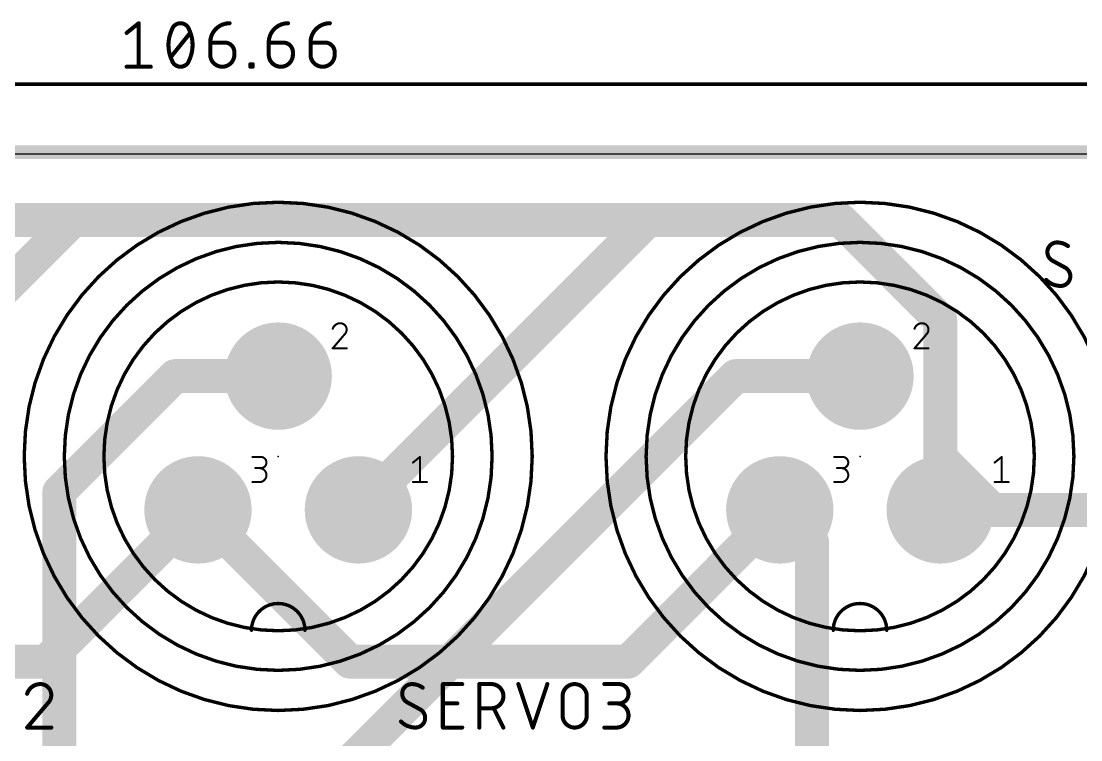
# Model space of a CAD drawing. Extents: x -7 to 107, y 0 to 52.
# Drawn here: x 45.56 to 85.19, y 25.02 to 51.88 of the extents above; entities that cross this region are included whole.
import ezdxf

# ---------------------------------------------------------------- set-up
doc = ezdxf.new("R2010")
doc.units = 0
for name, color, linetype in [('1', 12, 'CONTINUOUS'), ('16', 132, 'CONTINUOUS'), ('17', 110, 'CONTINUOUS'), ('20', 31, 'CONTINUOUS'), ('21', 253, 'CONTINUOUS'), ('23', 53, 'CONTINUOUS'), ('25', 253, 'CONTINUOUS')]:
    doc.layers.add(name, color=color, linetype=linetype)

# ---------------------------------------------------------------- blocks, each defined once
blk = doc.blocks.new('ROUNDP')
at = {"const_width": 0.5}
blk.add_lwpolyline([(0, -0.25, 1), (0, 0.25, 1), (0, -0.25)], format="xyb", dxfattribs=at)

msp = doc.modelspace()

# ---------------------------------------------------------------- linework, layer by layer
at = {"layer": '1'}
for points, const_width in [([(0, 46.99), (106.68, 46.99)], 0.508), ([(52.174, 33.6146), (46.4993, 27.94)], 1.27), ([(57.8486, 27.94), (52.174, 33.6146)], 1.27), ([(73.9333, 33.6146), (68.2587, 27.94)], 1.27), ([(73.9333, 33.6146), (75.1431, 32.4048)], 1.016), ([(75.1431, 32.4048), (75.1431, 10.0907)], 1.27), ([(46.4993, 27.94), (36.3432, 27.94)], 1.27), ([(68.2587, 27.94), (57.8486, 27.94)], 1.27)]:
    msp.add_lwpolyline(points, dxfattribs=dict(at, const_width=const_width))
for points, const_width in [([(52.3985, 33.8391, 1), (51.9495, 33.3901)], 0.635), ([(52.3985, 33.3901, 1), (51.9495, 33.8391)], 0.635), ([(74.1578, 33.3901, 1), (73.7088, 33.8391)], 0.635), ([(74.1129, 33.7942, 1), (73.7537, 33.435)], 0.508), ([(75.4606, 32.4048, 1), (74.8256, 32.4048)], 0.635), ([(74.9635, 32.2252, 1), (75.3227, 32.5844)], 0.508), ([(46.4993, 27.6225, 1), (46.4993, 28.2575)], 0.635), ([(57.8486, 28.2575, 1), (57.8486, 27.6225)], 0.635), ([(68.2587, 27.6225, 1), (68.2587, 28.2575)], 0.635), ([(46.2748, 28.1645, 1), (46.7239, 27.7155)], 0.635), ([(57.6241, 27.7155, 1), (58.0731, 28.1645)], 0.635), ([(68.0342, 28.1645, 1), (68.4832, 27.7155)], 0.635)]:
    msp.add_lwpolyline(points, format="xyb", dxfattribs=dict(at, const_width=const_width))
at = {"layer": '16', "const_width": 1.27}
for points in [[(47.504, 44.45), (25.9987, 44.45)], [(47.504, 44.45), (36.6686, 33.6146)], [(69.0093, 44.45), (47.504, 44.45)], [(58.174, 33.6146), (69.0093, 44.45)], [(76.2, 44.45), (69.0093, 44.45)], [(79.9333, 40.7167), (76.2, 44.45)], [(79.9333, 35.56), (79.9333, 40.7167)], [(72.2849, 38.6146), (41.7612, 8.0909)], [(46.99, 34.29), (51.3146, 38.6146)], [(51.3146, 38.6146), (55.174, 38.6146)], [(72.2849, 38.6146), (76.9333, 38.6146)], [(79.9333, 33.6146), (79.9333, 35.56)], [(81.8787, 33.6146), (79.9333, 35.56)], [(46.99, 19.6698), (46.99, 34.29)], [(81.8787, 33.6146), (79.9333, 33.6146)], [(97.1954, 33.6146), (81.8787, 33.6146)]]:
    msp.add_lwpolyline(points, dxfattribs=at)
at = {"layer": '16', "const_width": 0.635}
for points in [[(47.504, 44.7675, 1), (47.504, 44.1325)], [(47.7285, 44.2255, 1), (47.2795, 44.6745)], [(47.504, 44.1325, 1), (47.504, 44.7675)], [(69.0093, 44.7675, 1), (69.0093, 44.1325)], [(69.2339, 44.2255, 1), (68.7848, 44.6745)], [(69.0093, 44.1325, 1), (69.0093, 44.7675)], [(76.4245, 44.6745, 1), (75.9755, 44.2255)], [(76.2, 44.1325, 1), (76.2, 44.7675)], [(80.2508, 40.7167, 1), (79.6158, 40.7167)], [(79.7088, 40.4922, 1), (80.1578, 40.9412)], [(51.3146, 38.9321, 1), (51.3146, 38.2971)], [(51.5391, 38.3901, 1), (51.0901, 38.8391)], [(55.174, 38.2971, 1), (55.174, 38.9321)], [(72.2849, 38.9321, 1), (72.2849, 38.2971)], [(72.5094, 38.3901, 1), (72.0603, 38.8391)], [(76.9333, 38.2971, 1), (76.9333, 38.9321)], [(80.2508, 35.56, 1), (79.6158, 35.56)], [(80.1578, 35.7845, 1), (79.7088, 35.3355)], [(79.6158, 35.56, 1), (80.2508, 35.56)], [(47.3075, 34.29, 1), (46.6725, 34.29)], [(46.7655, 34.5145, 1), (47.2145, 34.0655)], [(57.9495, 33.8391, 1), (58.3985, 33.3901)], [(79.9333, 33.9321, 1), (79.9333, 33.2971)], [(81.8787, 33.9321, 1), (81.8787, 33.2971)], [(81.6542, 33.3901, 1), (82.1032, 33.8391)], [(81.8787, 33.2971, 1), (81.8787, 33.9321)], [(79.6158, 33.6146, 1), (80.2508, 33.6146)]]:
    msp.add_lwpolyline(points, format="xyb", dxfattribs=at)
at = {"layer": '20'}
msp.add_line((106.66, 46.914), (0, 46.914), dxfattribs=at)
for points, const_width in [([(49.5056, 51.4451), (49.9571, 51.8063)], 0.1524), ([(49.9571, 51.8063), (49.9571, 50.1807)], 0.1524), ([(51.159, 50.5419), (51.8815, 51.4451)], 0.1524), ([(52.6318, 51.0838), (53.1737, 51.0838)], 0.1524), ([(52.6318, 50.6323), (52.6318, 51.0838)], 0.1524), ([(54.8202, 51.0838), (55.3621, 51.0838)], 0.1524), ([(54.8202, 50.6323), (54.8202, 51.0838)], 0.1524), ([(56.3833, 51.0838), (56.9252, 51.0838)], 0.1524), ([(56.3833, 50.6323), (56.3833, 51.0838)], 0.1524), ([(53.5349, 50.7226), (53.5349, 50.6323)], 0.1524), ([(55.7233, 50.7226), (55.7233, 50.6323)], 0.1524), ([(57.2864, 50.7226), (57.2864, 50.6323)], 0.1524), ([(54.1324, 50.1807), (54.1324, 50.271)], 0.1524), ([(54.1324, 50.271), (54.2227, 50.271)], 0.1524), ([(54.2227, 50.271), (54.2227, 50.1807)], 0.1524), ([(49.5056, 50.1807), (50.4087, 50.1807)], 0.1524), ([(54.2227, 50.1807), (54.1324, 50.1807)], 0.1524), ([(106.595, 49.53), (0.065, 49.53)], 0.13)]:
    msp.add_lwpolyline(points, dxfattribs=dict(at, const_width=const_width))
for points, const_width in [([(49.9952, 51.8063, 1), (49.919, 51.8063)], 0.0762), ([(49.9809, 51.7765, 1), (49.9333, 51.8361)], 0.0762), ([(51.2042, 51.5805, 0.1139), (51.0687, 50.9935)], 0.1524), ([(51.1681, 51.5929, 1), (51.2402, 51.5682)], 0.0762), ([(51.5203, 51.8063, 0.3205), (51.2042, 51.5805)], 0.1524), ([(51.2384, 51.5638, 1), (51.1699, 51.5972)], 0.0762), ([(51.8364, 51.5805, 0.3205), (51.5203, 51.8063)], 0.1524), ([(51.5203, 51.8444, 1), (51.5203, 51.7682)], 0.0762), ([(51.5203, 51.7682, 1), (51.5203, 51.8444)], 0.0762), ([(51.8706, 51.5972, 1), (51.8021, 51.5638)], 0.0762), ([(51.9718, 50.9935, 0.1139), (51.8364, 51.5805)], 0.1524), ([(51.8003, 51.5682, 1), (51.8724, 51.5929)], 0.0762), ([(51.9113, 51.4213, 1), (51.8518, 51.4689)], 0.0762), ([(53.3543, 51.8063, 0.4142), (52.6318, 51.0838)], 0.1524), ([(53.3543, 51.7682, 1), (53.3543, 51.8444)], 0.0762), ([(55.5427, 51.8063, 0.4142), (54.8202, 51.0838)], 0.1524), ([(55.5427, 51.7682, 1), (55.5427, 51.8444)], 0.0762), ([(57.1058, 51.8063, 0.4142), (56.3833, 51.0838)], 0.1524), ([(57.1058, 51.7682, 1), (57.1058, 51.8444)], 0.0762), ([(49.4818, 51.4748, 1), (49.5294, 51.4153)], 0.0762), ([(52.6318, 51.1219, 1), (52.6318, 51.0457)], 0.0762), ([(52.6699, 51.0838, 1), (52.5937, 51.0838)], 0.0762), ([(53.5349, 50.7226, 0.4142), (53.1737, 51.0838)], 0.1524), ([(53.1737, 51.1219, 1), (53.1737, 51.0457)], 0.0762), ([(53.1737, 51.0457, 1), (53.1737, 51.1219)], 0.0762), ([(54.8202, 51.1219, 1), (54.8202, 51.0457)], 0.0762), ([(54.8583, 51.0838, 1), (54.7821, 51.0838)], 0.0762), ([(55.7233, 50.7226, 0.4142), (55.3621, 51.0838)], 0.1524), ([(55.3621, 51.1219, 1), (55.3621, 51.0457)], 0.0762), ([(55.3621, 51.0457, 1), (55.3621, 51.1219)], 0.0762), ([(56.3833, 51.1219, 1), (56.3833, 51.0457)], 0.0762), ([(56.4214, 51.0838, 1), (56.3452, 51.0838)], 0.0762), ([(57.2864, 50.7226, 0.4142), (56.9252, 51.0838)], 0.1524), ([(56.9252, 51.1219, 1), (56.9252, 51.0457)], 0.0762), ([(56.9252, 51.0457, 1), (56.9252, 51.1219)], 0.0762), ([(51.0687, 50.9935, 0.1139), (51.2042, 50.4065)], 0.1524), ([(51.1068, 50.9935, 1), (51.0306, 50.9935)], 0.0762), ([(51.0306, 50.9935, 1), (51.1068, 50.9935)], 0.0762), ([(51.8364, 50.4065, 0.1139), (51.9718, 50.9935)], 0.1524), ([(52.0099, 50.9935, 1), (51.9337, 50.9935)], 0.0762), ([(51.9337, 50.9935, 1), (52.0099, 50.9935)], 0.0762), ([(52.5937, 51.0838, 1), (52.6699, 51.0838)], 0.0762), ([(53.573, 50.7226, 1), (53.4968, 50.7226)], 0.0762), ([(53.4968, 50.7226, 1), (53.573, 50.7226)], 0.0762), ([(54.7821, 51.0838, 1), (54.8583, 51.0838)], 0.0762), ([(55.7614, 50.7226, 1), (55.6852, 50.7226)], 0.0762), ([(55.6852, 50.7226, 1), (55.7614, 50.7226)], 0.0762), ([(56.3452, 51.0838, 1), (56.4214, 51.0838)], 0.0762), ([(57.3245, 50.7226, 1), (57.2483, 50.7226)], 0.0762), ([(57.2483, 50.7226, 1), (57.3245, 50.7226)], 0.0762), ([(51.1293, 50.5657, 1), (51.1888, 50.5181)], 0.0762), ([(51.2402, 50.4188, 1), (51.1681, 50.3941)], 0.0762), ([(51.2042, 50.4065, 0.3205), (51.5203, 50.1807)], 0.1524), ([(51.1699, 50.3898, 1), (51.2384, 50.4232)], 0.0762), ([(51.5203, 50.1807, 0.3205), (51.8364, 50.4065)], 0.1524), ([(51.8021, 50.4232, 1), (51.8706, 50.3898)], 0.0762), ([(51.8724, 50.3941, 1), (51.8003, 50.4188)], 0.0762), ([(52.6318, 50.6323, 1), (53.5349, 50.6323)], 0.1524), ([(52.6699, 50.6323, 1), (52.5937, 50.6323)], 0.0762), ([(52.5937, 50.6323, 1), (52.6699, 50.6323)], 0.0762), ([(53.573, 50.6323, 1), (53.4968, 50.6323)], 0.0762), ([(53.4968, 50.6323, 1), (53.573, 50.6323)], 0.0762), ([(54.1705, 50.271, 1), (54.0943, 50.271)], 0.0762), ([(54.1324, 50.3091, 1), (54.1324, 50.2329)], 0.0762), ([(54.2608, 50.271, 1), (54.1846, 50.271)], 0.0762), ([(54.2227, 50.2329, 1), (54.2227, 50.3091)], 0.0762), ([(54.8202, 50.6323, 1), (55.7233, 50.6323)], 0.1524), ([(54.8583, 50.6323, 1), (54.7821, 50.6323)], 0.0762), ([(54.7821, 50.6323, 1), (54.8583, 50.6323)], 0.0762), ([(55.7614, 50.6323, 1), (55.6852, 50.6323)], 0.0762), ([(55.6852, 50.6323, 1), (55.7614, 50.6323)], 0.0762), ([(56.3833, 50.6323, 1), (57.2864, 50.6323)], 0.1524), ([(56.4214, 50.6323, 1), (56.3452, 50.6323)], 0.0762), ([(56.3452, 50.6323, 1), (56.4214, 50.6323)], 0.0762), ([(57.3245, 50.6323, 1), (57.2483, 50.6323)], 0.0762), ([(57.2483, 50.6323, 1), (57.3245, 50.6323)], 0.0762), ([(49.5056, 50.2188, 1), (49.5056, 50.1426)], 0.0762), ([(49.919, 50.1807, 1), (49.9952, 50.1807)], 0.0762), ([(50.4087, 50.1426, 1), (50.4087, 50.2188)], 0.0762), ([(51.5203, 50.2188, 1), (51.5203, 50.1426)], 0.0762), ([(51.5203, 50.1426, 1), (51.5203, 50.2188)], 0.0762), ([(54.1324, 50.2188, 1), (54.1324, 50.1426)], 0.0762), ([(54.0943, 50.1807, 1), (54.1705, 50.1807)], 0.0762), ([(54.1846, 50.1807, 1), (54.2608, 50.1807)], 0.0762), ([(54.2227, 50.1426, 1), (54.2227, 50.2188)], 0.0762)]:
    msp.add_lwpolyline(points, format="xyb", dxfattribs=dict(at, const_width=const_width))
at = {"layer": '21'}
for points, const_width in [([(55.174, 26.1146, 1), (55.174, 45.1146, 1), (55.174, 26.1146)], 0.127), ([(76.9333, 26.1146, 1), (76.9333, 45.1146, 1), (76.9333, 26.1146)], 0.127), ([(55.174, 27.6146, 1), (55.174, 43.6146, 1), (55.174, 27.6146)], 0.127), ([(76.9333, 27.6146, 1), (76.9333, 43.6146, 1), (76.9333, 27.6146)], 0.127), ([(55.174, 29.0954, 1), (55.174, 42.1338, 1), (55.174, 29.0954)], 0.127), ([(76.9333, 29.0954, 1), (76.9333, 42.1338, 1), (76.9333, 29.0954)], 0.127), ([(57.4992, 40.5925, 0.3252), (57.2121, 40.3837)], 0.0762), ([(57.4992, 40.6116, 1), (57.4992, 40.5735)], 0.0381), ([(57.7342, 40.3576, 0.4142), (57.4992, 40.5925)], 0.0762), ([(57.4992, 40.5735, 1), (57.4992, 40.6116)], 0.0381), ([(79.2585, 40.5925, 0.3252), (78.9714, 40.3837)], 0.0762), ([(79.2585, 40.6116, 1), (79.2585, 40.5735)], 0.0381), ([(79.4935, 40.3576, 0.4142), (79.2585, 40.5925)], 0.0762), ([(79.2586, 40.5735, 1), (79.2585, 40.6116)], 0.0381), ([(57.1939, 40.3895, 1), (57.2302, 40.3778)], 0.0381), ([(57.6427, 40.1886, 1), (57.669, 40.161)], 0.0381), ([(57.6559, 40.1748, 0.2052), (57.7342, 40.3576)], 0.0762), ([(57.6704, 40.1625, 1), (57.6413, 40.1872)], 0.0381), ([(57.7532, 40.3576, 1), (57.7151, 40.3576)], 0.0381), ([(57.7151, 40.3576, 1), (57.7532, 40.3576)], 0.0381), ([(78.9533, 40.3895, 1), (78.9895, 40.3778)], 0.0381), ([(79.402, 40.1886, 1), (79.4283, 40.161)], 0.0381), ([(79.4152, 40.1748, 0.2052), (79.4935, 40.3576)], 0.0762), ([(79.4297, 40.1625, 1), (79.4007, 40.1872)], 0.0381), ([(79.5125, 40.3576, 1), (79.4745, 40.3576)], 0.0381), ([(79.4745, 40.3576, 1), (79.5125, 40.3576)], 0.0381), ([(57.1975, 39.665, 1), (57.2266, 39.6404)], 0.0381), ([(57.2121, 39.6718, 1), (57.2121, 39.6337)], 0.0381), ([(57.7342, 39.6337, 1), (57.7342, 39.6718)], 0.0381), ([(78.9714, 39.6718, 1), (78.9714, 39.6337)], 0.0381), ([(78.9569, 39.665, 1), (78.9859, 39.6404)], 0.0381), ([(79.4935, 39.6337, 1), (79.4935, 39.6718)], 0.0381), ([(54.2121, 35.6116, 1), (54.2121, 35.5735)], 0.0381), ([(54.5253, 35.6116, 1), (54.5253, 35.5735)], 0.0381), ([(54.5253, 35.1748, 1), (54.5253, 35.5925)], 0.0762), ([(54.5253, 35.5735, 1), (54.5253, 35.6116)], 0.0381), ([(60.2002, 35.3985, 1), (60.224, 35.3688)], 0.0381), ([(60.4922, 35.5925, 1), (60.4541, 35.5925)], 0.0381), ([(60.485, 35.5776, 1), (60.4612, 35.6074)], 0.0381), ([(75.9714, 35.6116, 1), (75.9714, 35.5735)], 0.0381), ([(76.2847, 35.6116, 1), (76.2847, 35.5735)], 0.0381), ([(76.2847, 35.1748, 1), (76.2847, 35.5925)], 0.0762), ([(76.2847, 35.5735, 1), (76.2847, 35.6116)], 0.0381), ([(81.9595, 35.3985, 1), (81.9833, 35.3688)], 0.0381), ([(82.2515, 35.5925, 1), (82.2134, 35.5925)], 0.0381), ([(82.2443, 35.5776, 1), (82.2205, 35.6074)], 0.0381), ([(54.3165, 35.1939, 1), (54.3165, 35.1558)], 0.0381), ([(54.4731, 34.6527, 1), (54.4731, 35.1748)], 0.0762), ([(54.4731, 35.1939, 1), (54.4731, 35.1558)], 0.0381), ([(54.5253, 35.1939, 1), (54.5253, 35.1558)], 0.0381), ([(54.5253, 35.1558, 1), (54.5253, 35.1939)], 0.0381), ([(76.0758, 35.1939, 1), (76.0758, 35.1558)], 0.0381), ([(76.2324, 34.6527, 1), (76.2324, 35.1748)], 0.0762), ([(76.2324, 35.1939, 1), (76.2324, 35.1558)], 0.0381), ([(76.2847, 35.1939, 1), (76.2847, 35.1558)], 0.0381), ([(76.2847, 35.1558, 1), (76.2847, 35.1939)], 0.0381), ([(54.2121, 34.6718, 1), (54.2121, 34.6337)], 0.0381), ([(54.4731, 34.6718, 1), (54.4731, 34.6337)], 0.0381), ([(54.4731, 34.6337, 1), (54.4731, 34.6718)], 0.0381), ([(60.2121, 34.6718, 1), (60.2121, 34.6337)], 0.0381), ([(60.4541, 34.6527, 1), (60.4922, 34.6527)], 0.0381), ([(60.7342, 34.6337, 1), (60.7342, 34.6718)], 0.0381), ([(75.9714, 34.6718, 1), (75.9714, 34.6337)], 0.0381), ([(76.2324, 34.6718, 1), (76.2324, 34.6337)], 0.0381), ([(76.2324, 34.6337, 1), (76.2324, 34.6718)], 0.0381), ([(81.9714, 34.6718, 1), (81.9714, 34.6337)], 0.0381), ([(82.2134, 34.6527, 1), (82.2515, 34.6527)], 0.0381), ([(82.4935, 34.6337, 1), (82.4935, 34.6718)], 0.0381), ([(56.174, 29.1146, 1), (54.174, 29.1146)], 0.127), ([(77.9333, 29.1146, 1), (75.9333, 29.1146)], 0.127), ([(54.1422, 29.1146, 1), (54.2057, 29.1146)], 0.0635), ([(56.1422, 29.1146, 1), (56.2057, 29.1146)], 0.0635), ([(75.9015, 29.1146, 1), (75.965, 29.1146)], 0.0635), ([(77.9015, 29.1146, 1), (77.965, 29.1146)], 0.0635)]:
    msp.add_lwpolyline(points, format="xyb", dxfattribs=dict(at, const_width=const_width))
at = {"layer": '21', "const_width": 0.0762}
for points in [[(57.6559, 40.1748), (57.2121, 39.6527)], [(79.4152, 40.1748), (78.9714, 39.6527)], [(57.2121, 39.6527), (57.7342, 39.6527)], [(78.9714, 39.6527), (79.4935, 39.6527)], [(54.2121, 35.5925), (54.5253, 35.5925)], [(60.2121, 35.3837), (60.4731, 35.5925)], [(60.4731, 35.5925), (60.4731, 34.6527)], [(75.9714, 35.5925), (76.2847, 35.5925)], [(81.9714, 35.3837), (82.2324, 35.5925)], [(82.2324, 35.5925), (82.2324, 34.6527)], [(54.5253, 35.1748), (54.3165, 35.1748)], [(76.2847, 35.1748), (76.0758, 35.1748)], [(54.2121, 34.6527), (54.4731, 34.6527)], [(60.2121, 34.6527), (60.7342, 34.6527)], [(75.9714, 34.6527), (76.2324, 34.6527)], [(81.9714, 34.6527), (82.4935, 34.6527)]]:
    msp.add_lwpolyline(points, dxfattribs=at)
at = {"layer": '23'}
for p in [(55.174, 35.6146), (76.9333, 35.6146)]:
    msp.add_point(p, dxfattribs=at)
at = {"layer": '25'}
for points, const_width in [([(84.3026, 43.6118, 0.4142), (83.9414, 43.2506)], 0.1524), ([(84.709, 43.4763, 0.1623), (84.3026, 43.6118)], 0.1524), ([(84.3026, 43.6499, 1), (84.3026, 43.5737)], 0.0762), ([(84.3026, 43.5737, 1), (84.3026, 43.6499)], 0.0762), ([(83.9414, 43.2506, 0.2656), (84.122, 42.9345)], 0.1524), ([(83.9795, 43.2506, 1), (83.9033, 43.2506)], 0.0762), ([(83.9033, 43.2506, 1), (83.9795, 43.2506)], 0.0762), ([(84.6861, 43.4459, 1), (84.7319, 43.5068)], 0.0762), ([(84.1402, 42.9679, 1), (84.1037, 42.901)], 0.0762), ([(84.1026, 42.9016, 1), (84.1413, 42.9673)], 0.0762), ([(84.4381, 41.9862, 0.4142), (84.7993, 42.3474)], 0.1524), ([(84.638, 42.6964, 1), (84.5993, 42.6307)], 0.0762), ([(84.7993, 42.3474, 0.2656), (84.6187, 42.6635)], 0.1524), ([(84.6004, 42.6301, 1), (84.6369, 42.697)], 0.0762), ([(84.8374, 42.3474, 1), (84.7612, 42.3474)], 0.0762), ([(83.8962, 42.212, 0.2), (84.4381, 41.9862)], 0.1524), ([(83.9233, 42.2388, 1), (83.8691, 42.1851)], 0.0762), ([(84.4381, 42.0243, 1), (84.4381, 41.9481)], 0.0762), ([(84.4381, 41.9481, 1), (84.4381, 42.0243)], 0.0762), ([(84.7612, 42.3474, 1), (84.8374, 42.3474)], 0.0762), ([(46.2801, 27.1018, 0.3252), (45.7834, 26.7406)], 0.1524), ([(46.6865, 26.6954, 0.4142), (46.2801, 27.1018)], 0.1524), ([(46.2801, 27.1399, 1), (46.2801, 27.0637)], 0.0762), ([(46.2801, 27.0637, 1), (46.2801, 27.1399)], 0.0762), ([(60.1726, 27.1018, 0.4142), (59.8114, 26.7406)], 0.1524), ([(60.579, 26.9663, 0.1623), (60.1726, 27.1018)], 0.1524), ([(60.1726, 27.1399, 1), (60.1726, 27.0637)], 0.0762), ([(60.1726, 27.0637, 1), (60.1726, 27.1399)], 0.0762), ([(60.5561, 26.9359, 1), (60.6019, 26.9968)], 0.0762), ([(61.3704, 27.1018, 1), (61.2942, 27.1018)], 0.0762), ([(61.3323, 27.1399, 1), (61.3323, 27.0637)], 0.0762), ([(62.0548, 27.0637, 1), (62.0548, 27.1399)], 0.0762), ([(62.7313, 27.1018, 1), (62.6551, 27.1018)], 0.0762), ([(62.6932, 27.1399, 1), (62.6932, 27.0637)], 0.0762), ([(63.1447, 26.1987, 1), (63.1447, 27.1018)], 0.1524), ([(63.1447, 27.1399, 1), (63.1447, 27.0637)], 0.0762), ([(63.1447, 27.0637, 1), (63.1447, 27.1399)], 0.0762), ([(64.193, 27.1138, 1), (64.1207, 27.0898)], 0.0762), ([(65.2767, 27.0898, 1), (65.2044, 27.1138)], 0.0762), ([(66.7134, 26.6502, 1), (65.8103, 26.6502)], 0.1524), ([(67.3734, 27.1399, 1), (67.3734, 27.0637)], 0.0762), ([(67.9153, 26.3793, 1), (67.9153, 27.1018)], 0.1524), ([(67.9153, 27.1399, 1), (67.9153, 27.0637)], 0.0762), ([(67.9153, 27.0637, 1), (67.9153, 27.1399)], 0.0762), ([(45.7472, 26.7523, 1), (45.8196, 26.7288)], 0.0762), ([(46.551, 26.3793, 0.2053), (46.6865, 26.6954)], 0.1524), ([(46.7246, 26.6954, 1), (46.6484, 26.6954)], 0.0762), ([(46.6484, 26.6954, 1), (46.7246, 26.6954)], 0.0762), ([(59.8114, 26.7406, 0.2656), (59.992, 26.4245)], 0.1524), ([(59.8495, 26.7406, 1), (59.7733, 26.7406)], 0.0762), ([(59.7733, 26.7406, 1), (59.8495, 26.7406)], 0.0762), ([(65.8484, 26.6502, 1), (65.7722, 26.6502)], 0.0762), ([(65.7722, 26.6502, 1), (65.8484, 26.6502)], 0.0762), ([(66.7515, 26.6502, 1), (66.6753, 26.6502)], 0.0762), ([(66.6753, 26.6502, 1), (66.7515, 26.6502)], 0.0762), ([(46.5248, 26.4069, 1), (46.5773, 26.3517)], 0.0762), ([(46.5801, 26.3546, 1), (46.522, 26.404)], 0.0762), ([(60.0102, 26.4579, 1), (59.9737, 26.391)], 0.0762), ([(59.9726, 26.3916, 1), (60.0113, 26.4573)], 0.0762), ([(60.508, 26.1864, 1), (60.4693, 26.1207)], 0.0762), ([(60.6693, 25.8374, 0.2656), (60.4887, 26.1535)], 0.1524), ([(60.4704, 26.1201, 1), (60.5069, 26.187)], 0.0762), ([(61.3323, 26.4174, 1), (61.3323, 26.3412)], 0.0762), ([(61.8742, 26.3412, 1), (61.8742, 26.4174)], 0.0762), ([(62.6932, 26.2368, 1), (62.6932, 26.1606)], 0.0762), ([(63.1447, 26.2368, 1), (63.1447, 26.1606)], 0.0762), ([(63.1447, 26.1606, 1), (63.1447, 26.2368)], 0.0762), ([(63.2691, 26.2157, 1), (63.201, 26.1816)], 0.0762), ([(67.554, 26.4174, 1), (67.554, 26.3412)], 0.0762), ([(67.825, 25.4762, 1), (67.825, 26.3793)], 0.1524), ([(67.825, 26.4174, 1), (67.825, 26.3412)], 0.0762), ([(67.9153, 26.4174, 1), (67.9153, 26.3412)], 0.0762), ([(67.9153, 26.3412, 1), (67.9153, 26.4174)], 0.0762), ([(59.7662, 25.702, 0.2), (60.3081, 25.4762)], 0.1524), ([(59.7933, 25.7288, 1), (59.7391, 25.6751)], 0.0762), ([(60.3081, 25.4762, 0.4142), (60.6693, 25.8374)], 0.1524), ([(60.7074, 25.8374, 1), (60.6312, 25.8374)], 0.0762), ([(60.6312, 25.8374, 1), (60.7074, 25.8374)], 0.0762), ([(65.8103, 25.9278, 1), (66.7134, 25.9278)], 0.1524), ([(65.8484, 25.9278, 1), (65.7722, 25.9278)], 0.0762), ([(65.7722, 25.9278, 1), (65.8484, 25.9278)], 0.0762), ([(66.7515, 25.9278, 1), (66.6753, 25.9278)], 0.0762), ([(66.6753, 25.9278, 1), (66.7515, 25.9278)], 0.0762), ([(45.7834, 25.5143, 1), (45.7834, 25.4381)], 0.0762), ([(45.7544, 25.5009, 1), (45.8124, 25.4515)], 0.0762), ([(46.6865, 25.4381, 1), (46.6865, 25.5143)], 0.0762), ([(60.3081, 25.5143, 1), (60.3081, 25.4381)], 0.0762), ([(60.3081, 25.4381, 1), (60.3081, 25.5143)], 0.0762), ([(61.3323, 25.5143, 1), (61.3323, 25.4381)], 0.0762), ([(61.2942, 25.4762, 1), (61.3704, 25.4762)], 0.0762), ([(62.0548, 25.4381, 1), (62.0548, 25.5143)], 0.0762), ([(62.6551, 25.4762, 1), (62.7313, 25.4762)], 0.0762), ([(63.5622, 25.4592, 1), (63.6304, 25.4932)], 0.0762), ([(64.6626, 25.4882, 1), (64.7349, 25.4642)], 0.0762), ([(64.6626, 25.4642, 1), (64.7349, 25.4882)], 0.0762), ([(67.3734, 25.5143, 1), (67.3734, 25.4381)], 0.0762), ([(67.825, 25.5143, 1), (67.825, 25.4381)], 0.0762), ([(67.825, 25.4381, 1), (67.825, 25.5143)], 0.0762)]:
    msp.add_lwpolyline(points, format="xyb", dxfattribs=dict(at, const_width=const_width))
at = {"layer": '25', "const_width": 0.1524}
for points in [[(84.6187, 42.6635), (84.122, 42.9345)], [(61.3323, 25.4762), (61.3323, 27.1018)], [(61.3323, 27.1018), (62.0548, 27.1018)], [(62.6932, 25.4762), (62.6932, 27.1018)], [(62.6932, 27.1018), (63.1447, 27.1018)], [(64.1568, 27.1018), (64.6987, 25.4762)], [(64.6987, 25.4762), (65.2406, 27.1018)], [(67.3734, 27.1018), (67.9153, 27.1018)], [(65.8103, 25.9278), (65.8103, 26.6502)], [(66.7134, 26.6502), (66.7134, 25.9278)], [(46.551, 26.3793), (45.7834, 25.4762)], [(60.4887, 26.1535), (59.992, 26.4245)], [(61.3323, 26.3793), (61.8742, 26.3793)], [(63.1447, 26.1987), (62.6932, 26.1987)], [(63.5963, 25.4762), (63.2351, 26.1987)], [(67.9153, 26.3793), (67.554, 26.3793)], [(45.7834, 25.4762), (46.6865, 25.4762)], [(62.0548, 25.4762), (61.3323, 25.4762)], [(67.3734, 25.4762), (67.825, 25.4762)]]:
    msp.add_lwpolyline(points, dxfattribs=at)

# ---------------------------------------------------------------- block references
at = {"layer": '17', "xscale": 4.016, "yscale": 4.016}
for p in [(55.174, 38.6146), (55.174, 38.6146), (76.9333, 38.6146), (76.9333, 38.6146), (52.174, 33.6146), (52.174, 33.6146), (58.174, 33.6146), (58.174, 33.6146), (73.9333, 33.6146), (73.9333, 33.6146), (79.9333, 33.6146), (79.9333, 33.6146)]:
    msp.add_blockref('ROUNDP', p, dxfattribs=at)

doc.saveas('drawing.dxf')
